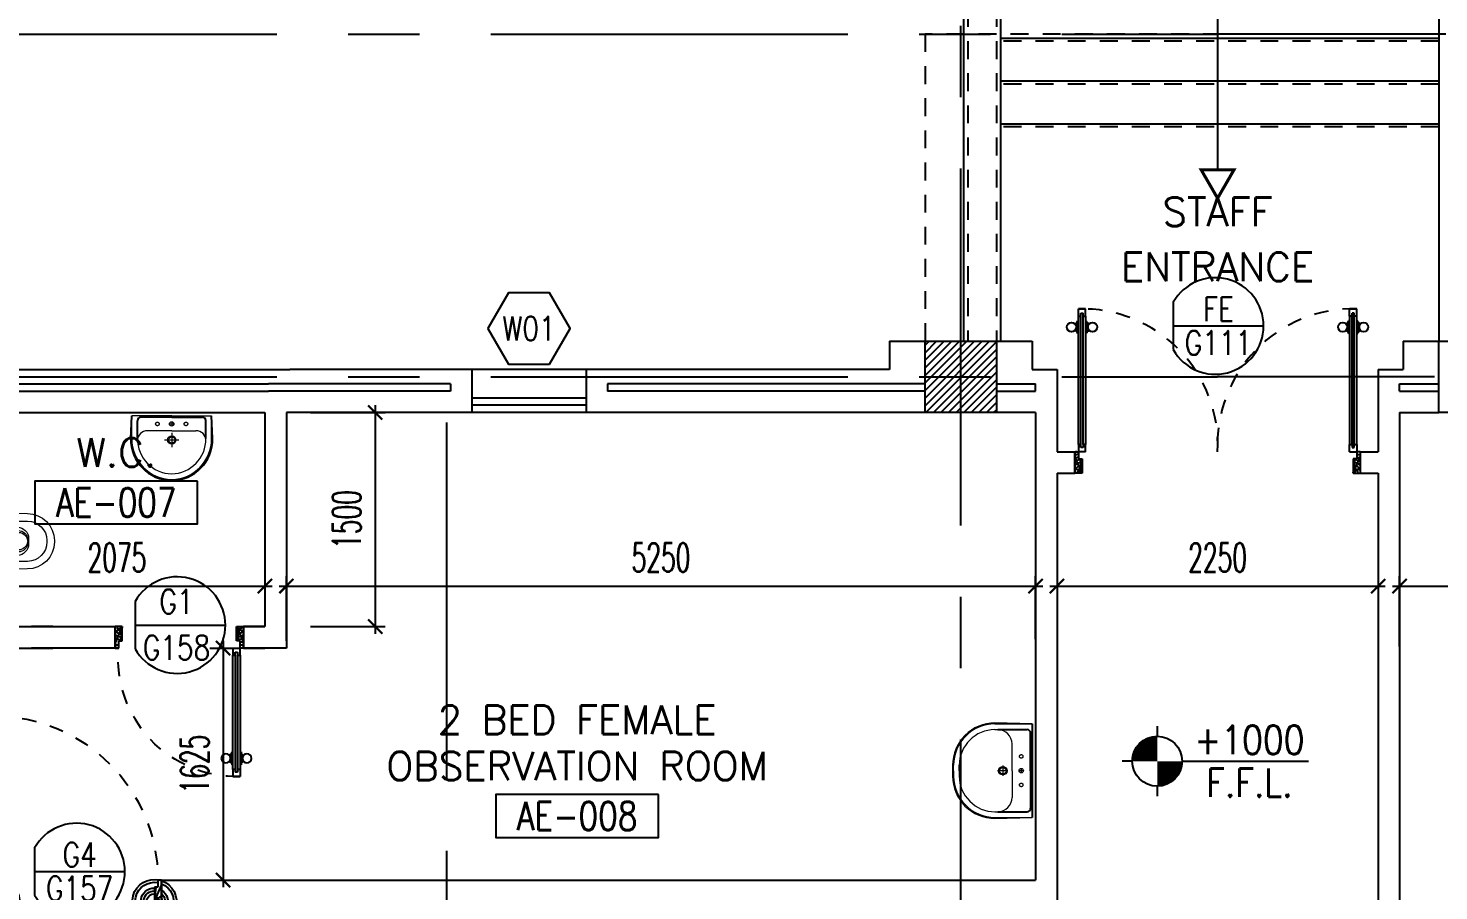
# Model space of a CAD drawing. Extents: x 417819.9 to 417911.9, y 43448 to 43539.2.
# Drawn here: x 417881.36 to 417891.25, y 43522.09 to 43528.14 of the extents above; entities that cross this region are included whole.
import ezdxf
from ezdxf.enums import TextEntityAlignment as Align

# ---------------------------------------------------------------- set-up
doc = ezdxf.new("R2010")
doc.units = 0
doc.header["$MEASUREMENT"] = 0
doc.header["$PDMODE"] = 3
doc.header["$PDSIZE"] = 0.1
for name, pattern in [('CENTERX2', [4, 2.5, -0.5, 0.5, -0.5]), ('DASHED', [0.75, 0.5, -0.25]), ('HIDDEN', [0.375, 0.25, -0.125]), ('HIDDEN2', [0.1875, 0.125, -0.0625])]:
    doc.linetypes.add(name, pattern=pattern)
doc.layers.get('0').update_dxf_attribs({"linetype": 'CONTINUOUS'})
doc.layers.get('DEFPOINTS').update_dxf_attribs({"linetype": 'CONTINUOUS'})
for name, color, linetype in [('AX-DIM', 4, 'CONTINUOUS'), ('AXES', 11, 'CENTERX2'), ('CANOPY-LN', 3, 'CONTINUOUS'), ('COL', 2, 'CONTINUOUS'), ('DIM', 4, 'CONTINUOUS'), ('DOOR', 4, 'CONTINUOUS'), ('DOOR-CR', 2, 'CONTINUOUS'), ('DOOR-DIM', 3, 'CONTINUOUS'), ('DOOR-NO', 3, 'CONTINUOUS'), ('FIX', 3, 'CONTINUOUS'), ('HAT', 8, 'CONTINUOUS'), ('INSUL', 7, 'CONTINUOUS'), ('LEV-PL', 4, 'CONTINUOUS'), ('PART', 9, 'CONTINUOUS'), ('RM-BOX', 2, 'CONTINUOUS'), ('RM-NAME', 2, 'CONTINUOUS'), ('RM-NO', 2, 'CONTINUOUS'), ('STR', 5, 'CONTINUOUS'), ('WALL', 2, 'CONTINUOUS'), ('WIN', 5, 'CONTINUOUS'), ('WIN-BOX', 3, 'CONTINUOUS'), ('WIN-NO', 5, 'CONTINUOUS')]:
    doc.layers.add(name, color=color, linetype=linetype)
doc.styles.add('ROMANS', font='ROMANS.shx', dxfattribs={"width": 0.6})
doc.styles.add('S', font='ROMANS.SHX')
doc.dimstyles.new('STANDARD in', dxfattribs={"dimtxt": 0.2, "dimasz": 0.1, "dimexe": 0.07, "dimexo": 0.05, "dimgap": 0.1, "dimtad": 1, "dimdec": 0, "dimlfac": 1000, "dimzin": 0, "dimdsep": 46, "dimtxsty": 'ROMANS', "dimblk": 'ARCHTICK', "dimcen": 0.05, "dimdle": 0.05, "dimclrd": 4, "dimclre": 4, "dimclrt": 2, "dimadec": 0, "dimazin": 0, "dimtfac": 1, "dimtdec": 0, "dimtmove": 2, "dimatfit": 3, "dimfxl": 0, "dimtolj": 1, "dimtzin": 0, "dimarcsym": 0})

# ---------------------------------------------------------------- blocks, each defined once
blk = doc.blocks.new('A$C010A25D0')
at = {"layer": 'DOOR', "color": 0, "linetype": 'ByBlock'}
for p, q in [((0.3, 2030.9), (0.3, 1980.9)), ((0.3, 1980.9), (0.3, 2030.9)), ((50.3, 2030.9), (0.3, 2030.9)), ((50.3, 1980.9), (0.3, 1980.9)), ((30.3, 2013.9), (30.3, 1997.9)), ((50.3, 2013.9), (30.3, 2013.9)), ((50.3, 1997.9), (30.3, 1997.9)), ((50.3, 2030.9), (50.3, 2013.9)), ((50.3, 1997.9), (50.3, 1980.9)), ((82.7, 2030.9), (82.7, 2038.1)), ((172.7, 2038.1), (82.7, 2038.1)), ((82.7, 1980.9), (82.7, 1973.7)), ((95.3, 2038.1), (95.3, 2047.1)), ((95.3, 2047.1), (160.1, 2047.1)), ((95.3, 2038.1), (160.1, 2038.1)), ((160.1, 2038.1), (160.1, 2047.1)), ((172.7, 2030.9), (172.7, 2038.1)), ((172.7, 1980.9), (172.7, 1973.7)), ((950.3, 2013.9), (950.3, 2030.9)), ((950.3, 2030.9), (1000.3, 2030.9)), ((970.3, 2013.9), (950.3, 2013.9)), ((950.3, 1980.9), (950.3, 1997.9)), ((950.3, 1997.9), (970.3, 1997.9)), ((1000.3, 1980.9), (950.3, 1980.9)), ((970.3, 1997.9), (970.3, 2013.9)), ((1000.3, 2055.9), (1000.3, 2030.9)), ((1000.3, 2055.9), (1150.3, 2055.9)), ((1000.3, 1980.9), (1000.3, 2030.9)), ((1000.3, 2030.9), (1050.3, 2030.9)), ((1050.3, 2030.9), (1050.3, 2005.9)), ((1050.3, 2005.9), (1150.3, 2005.9)), ((1150.3, 2005.9), (1150.3, 2055.9)), ((172.7, 1973.7), (82.7, 1973.7)), ((95.3, 1973.7), (95.3, 1964.7)), ((95.3, 1973.7), (160.1, 1973.7)), ((95.3, 1964.7), (160.1, 1964.7)), ((160.1, 1973.7), (160.1, 1964.7)), ((50.3, 130.9), (0.3, 130.9)), ((0.3, 130.9), (0.3, 80.9)), ((0.3, 80.9), (0.3, 130.9)), ((50.3, 113.9), (30.3, 113.9)), ((30.3, 97.9), (30.3, 113.9)), ((50.3, 113.9), (50.3, 130.9)), ((172.7, 138.1), (82.7, 138.1)), ((82.7, 130.9), (82.7, 138.1)), ((95.3, 147.1), (160.1, 147.1)), ((95.3, 138.1), (95.3, 147.1)), ((95.3, 138.1), (160.1, 138.1)), ((160.1, 138.1), (160.1, 147.1)), ((172.7, 130.9), (172.7, 138.1)), ((1000.3, 130.9), (950.3, 130.9)), ((950.3, 130.9), (950.3, 113.9)), ((950.3, 113.9), (970.3, 113.9)), ((970.3, 113.9), (970.3, 97.9)), ((1000.3, 130.9), (1000.3, 80.9)), ((1050.3, 80.9), (1050.3, 105.9)), ((1050.3, 105.9), (1150.3, 105.9)), ((1150.3, 105.9), (1150.3, 55.9)), ((50.3, 80.9), (0.3, 80.9)), ((50.3, 97.9), (30.3, 97.9)), ((50.3, 80.9), (50.3, 97.9)), ((82.7, 80.9), (82.7, 73.7)), ((172.7, 73.7), (82.7, 73.7)), ((95.3, 73.7), (160.1, 73.7)), ((95.3, 73.7), (95.3, 64.7)), ((95.3, 64.7), (160.1, 64.7)), ((160.1, 73.7), (160.1, 64.7)), ((172.7, 80.9), (172.7, 73.7)), ((970.3, 97.9), (950.3, 97.9)), ((950.3, 97.9), (950.3, 80.9)), ((950.3, 80.9), (1000.3, 80.9)), ((1000.3, 55.9), (1000.3, 80.9)), ((1000.3, 80.9), (1050.3, 80.9)), ((1000.3, 55.9), (1150.3, 55.9))]:
    blk.add_line(p, q, dxfattribs=at)
at = {"layer": 'DOOR', "linetype": 'ByBlock'}
for p, q in [((950.3, 2030.9), (50.3, 2030.9)), ((950.3, 2013.9), (50.3, 2013.9)), ((950.3, 1997.9), (50.3, 1997.9)), ((50.3, 1980.9), (950.3, 1980.9)), ((50.3, 130.9), (950.3, 130.9)), ((950.3, 113.9), (50.3, 113.9)), ((950.3, 97.9), (50.3, 97.9)), ((950.3, 80.9), (50.3, 80.9)), ((1150.3, 55.9), (1000.3, 55.9))]:
    blk.add_line(p, q, dxfattribs=at)
at = {"layer": 'DOOR', "color": 9, "linetype": 'ByBlock'}
for p, q in [((1150.3, 2005.9), (1036.6, 2055.9)), ((1150.3, 2005.9), (1050.3, 2019.3)), ((1150.3, 2005.9), (1110.2, 2055.9)), ((1150.3, 105.9), (1036.6, 55.9)), ((1150.3, 105.9), (1050.3, 92.6)), ((1150.3, 105.9), (1110.2, 55.9))]:
    blk.add_line(p, q, dxfattribs=at)
at = {"layer": 'DOOR', "color": 0, "linetype": 'ByBlock'}
for centre in [(127.7, 2079.5), (127.7, 1932.4), (127.7, 179.5), (127.7, 32.4)]:
    blk.add_circle(centre, 32.4, dxfattribs=at)
at = {"layer": 'DOOR', "linetype": 'HIDDEN', "ltscale": 0.5}
for centre, start, end in [((951.3, 2005.9), 178.49405, 272.95682), ((951.3, 105.9), 87.04318, 181.50595)]:
    blk.add_arc(centre, 951.3, start, end, dxfattribs=at)
at = {"layer": 'DOOR', "color": 9, "linetype": 'ByBlock'}
for centre, radius, start, end in [((1150.3, 2005.9), 154.4, 161.10529, 166.28577), ((1150.3, 2005.9), 134.4, 158.15985, 169.28002), ((1150.3, 2005.9), 114.4, 154.08384, 167.37743), ((1150.3, 2005.9), 94.4, 148.01819, 180), ((1150.3, 2005.9), 74.4, 137.77643, 180), ((1150.3, 2005.9), 54.4, 113.20738, 180), ((1150.3, 2005.9), 34.4, 90, 180), ((1150.3, 2005.9), 14.4, 90, 180), ((1150.3, 105.9), 94.4, 180, 211.98181), ((1150.3, 105.9), 74.4, 180, 222.22357), ((1150.3, 105.9), 54.4, 180, 246.79262), ((1150.3, 105.9), 34.4, 180, 270), ((1150.3, 105.9), 14.4, 180, 270), ((1150.3, 105.9), 154.4, 193.71423, 198.89471), ((1150.3, 105.9), 134.4, 190.71998, 201.84015), ((1150.3, 105.9), 114.4, 192.62257, 205.91616)]:
    blk.add_arc(centre, radius, start, end, dxfattribs=at)
at = {"layer": 'WALL'}
blk.add_line((1000.3, 55.9), (1150.3, 55.9), dxfattribs=at)
blk = doc.blocks.new('*X48')
at = {"color": 0}
for p, q in [((80579.2, 69548.4), (81031.9, 70001)), ((80579.2, 69601.4), (80978.8, 70001)), ((80579.2, 69654.4), (80925.8, 70001)), ((80579.2, 69707.5), (80872.8, 70001)), ((80579.2, 69760.5), (80819.7, 70001)), ((80579.2, 69813.5), (80766.7, 70001)), ((80579.2, 69866.6), (80713.7, 70001)), ((80579.2, 69919.6), (80660.6, 70001)), ((80579.2, 69972.6), (80607.6, 70001)), ((80584.9, 69501), (81079.2, 69995.3)), ((80637.9, 69501), (81079.2, 69942.3)), ((80691, 69501), (81079.2, 69889.3)), ((80744, 69501), (81079.2, 69836.2)), ((80797, 69501), (81079.2, 69783.2)), ((80850.1, 69501), (81079.2, 69730.2)), ((80903.1, 69501), (81079.2, 69677.1)), ((80956.1, 69501), (81079.2, 69624.1)), ((81009.2, 69501), (81079.2, 69571.1)), ((81062.2, 69501), (81079.2, 69518))]:
    blk.add_line(p, q, dxfattribs=at)
blk = doc.blocks.new('_ARCHTICK')
at = {"color": 0, "linetype": 'ByBlock', "const_width": 0.15}
blk.add_lwpolyline([(-0.5, -0.5), (0.5, 0.5)], dxfattribs=at)
blk = doc.blocks.new('*D464')
at = {"layer": 'AX-DIM', "color": 4, "lineweight": -2}
for p, q in [((417831.2066, 43525.8089), (417831.2066, 43538.0073)), ((417906.5226, 43536.5673), (417906.5226, 43538.0073)), ((417831.1566, 43537.9373), (417906.5726, 43537.9373))]:
    blk.add_line(p, q, dxfattribs=at)
at = {"layer": 'DEFPOINTS', "color": 0}
for p in [(417906.5226, 43537.9373), (417906.5226, 43536.5173), (417831.2066, 43525.7589)]:
    blk.add_point(p, dxfattribs=at)
at = {"layer": 'AX-DIM', "color": 4, "lineweight": -2, "xscale": 0.1, "yscale": 0.1, "zscale": 0.1, "rotation": 180}
blk.add_blockref('_ARCHTICK', (417831.2066, 43537.9373), dxfattribs=at)
at = {"layer": 'AX-DIM', "color": 4, "lineweight": -2, "xscale": 0.1, "yscale": 0.1, "zscale": 0.1}
blk.add_blockref('_ARCHTICK', (417906.5226, 43537.9373), dxfattribs=at)
at = {"layer": 'AX-DIM', "color": 2, "insert": (417869.829, 43538.1603), "char_height": 0.2, "attachment_point": 5, "style": 'ROMANS'}
blk.add_mtext('\\A1;75316', dxfattribs=at)
blk = doc.blocks.new('DD1')
at = {"layer": 'DOOR-CR'}
blk.add_line((-316.5, 0), (316.5, 0), dxfattribs=at)
blk.add_lwpolyline([(-316.5, -165.7, 3.820224), (-316.5, 165.7)], format="xyb", close=True, dxfattribs=at)
at = {"layer": 'DOOR-NO', "color": 255, "style": 'ROMANS'}
for tag, width, p in [('G', 0.8, (-21.7, 155.8)), ('0000', 0.7, (-21.7, -135.5))]:
    blk.add_attdef(tag, text='', height=195.5, dxfattribs=dict(at, width=width)).set_placement(p, align=Align.MIDDLE)
blk = doc.blocks.new('RM1')
at = {"layer": 'RM-BOX'}
blk.add_lwpolyline([(569.9, -200), (-569.9, -200), (-569.9, -500), (569.9, -500)], close=True, dxfattribs=at)
at = {"layer": 'RM-NAME', "style": 'ROMANS'}
for tag, p in [('ROOMNAME1', (0, 323.8)), ('ROOMNAME2', (0, 0))]:
    blk.add_attdef(tag, text='', height=200, dxfattribs=at).set_placement(p, align=Align.MIDDLE)
at = {"layer": 'RM-NO', "style": 'ROMANS', "width": 0.8}
blk.add_attdef('ROOMNO', text='', height=200, dxfattribs=at).set_placement((0, -350), align=Align.MIDDLE)
blk = doc.blocks.new('WC1')
at = {"layer": 'FIX', "lineweight": 20}
for p, q in [((35, 203.8), (-293, 193.8)), ((-230, 140.8), (-293, 140.8)), ((108, 0), (108, 130.8)), ((-482, 4.8), (-482, -4.8)), ((-429, 4.8), (-429, -4.8)), ((-288.7, 24.2), (-294.5, 0)), ((-294.5, 0), (-288.7, -24.2)), ((-149.8, 75.7), (-245.4, 60.1)), ((-94, 4.8), (-94, -4.8)), ((108, -130.8), (108, 0)), ((-245.4, -60.1), (-149.8, -75.7)), ((-293, -140.8), (-230, -140.8)), ((-293, -193.8), (35, -203.8)), ((31.8, -203.8), (35, -203.8))]:
    blk.add_line(p, q, dxfattribs=at)
at = {"layer": 'FIX', "linetype": 'Continuous', "lineweight": 20}
blk.add_line((-175.1, -47.3), (-175.4, 44.6), dxfattribs=at)
at = {"layer": 'FIX', "linetype": 'HIDDEN2', "lineweight": 20, "ltscale": 0.3}
blk.add_circle((0, 0), 49.8, dxfattribs=at)
at = {"layer": 'FIX', "linetype": 'HIDDEN', "lineweight": 20, "ltscale": 0.05}
for centre in [(31.8, 77.5), (31.8, -77.5)]:
    blk.add_circle(centre, 11.6, dxfattribs=at)
at = {"layer": 'FIX', "lineweight": 20}
for centre, radius, start, end in [((35, 130.8), 73, 360, 90), ((-293, 4.8), 189, 90, 180), ((-293, 4.8), 136, 90, 180), ((-230, 4.8), 136, 360, 90), ((-228, -6.9), 68.2, 128.92417, 152.84682), ((-219.4, -17.6), 82, 108.49595, 128.92417), ((-293, -4.8), 189, 180, 270), ((-293, -4.8), 136, 180, 270), ((-228, 6.9), 68.2, 207.15318, 231.07583), ((-219.4, 17.6), 82, 231.07583, 251.50405), ((-230, -4.8), 136, 270, 0), ((35, -130.8), 73, 270, 0)]:
    blk.add_arc(centre, radius, start, end, dxfattribs=at)
at = {"layer": 'FIX', "linetype": 'Continuous', "lineweight": 20}
for centre, start, end in [((-197.7, 45.5), 357.66621, 91.61215), ((-197.4, -45.6), 268.38785, 2.33379)]:
    blk.add_arc(centre, 22.3, start, end, dxfattribs=at)
blk = doc.blocks.new('LEV1')
at = {"layer": 'LEV-PL'}
for p, q in [((0, 245), (0, 175)), ((-175, 0), (-245, 0)), ((175, 0), (1061.3, 0)), ((0, -175), (0, -245))]:
    blk.add_line(p, q, dxfattribs=at)
at = {"layer": 'LEV-PL', "const_width": 175}
for points in [[(-87.5, 0, -0.414214), (0, 87.5, -1)], [(87.5, 0, -0.414214), (0, -87.5, -1)]]:
    blk.add_lwpolyline(points, format="xyb", dxfattribs=at)
at = {"layer": 'LEV-PL'}
blk.add_circle((0, 0), 175, dxfattribs=at)
at = {"layer": 'LEV-PL', "color": 4, "style": 'S', "width": 0.85}
for tag, p in [('+0000', (646.1, 50)), ('F.F.L.', (646.1, -250))]:
    blk.add_attdef(tag, text='', height=200, dxfattribs=at).set_placement(p, align=Align.CENTER)
blk = doc.blocks.new('LAV-003')
at = {"layer": 'FIX', "linetype": 'ByBlock'}
blk.add_line((-327.5, -25), (327.5, -25), dxfattribs=at)
at = {"layer": 'FIX', "linetype": 'Continuous', "lineweight": 20}
for p, q in [((-327.5, -285), (-327.5, -25)), ((327.5, -285), (327.5, -25)), ((0, -165), (-187.5, -165)), ((0, -165), (187.5, -165)), ((-287.5, -285), (-287.5, -265)), ((287.5, -285), (287.5, -265)), ((0, -535), (-37.5, -535)), ((0, -575), (-37.5, -575)), ((0, -535), (37.5, -535)), ((0, -575), (37.5, -575))]:
    blk.add_line(p, q, dxfattribs=at)
at = {"layer": 'FIX', "linetype": 'ByBlock', "ltscale": 0.3}
for p, q in [((-287.5, -265), (-287.5, -60)), ((0, -35), (-262.5, -35)), ((0, -35), (262.5, -35)), ((287.5, -265), (287.5, -60))]:
    blk.add_line(p, q, dxfattribs=at)
at = {"layer": 'FIX', "lineweight": 20}
for p, q in [((0, -85.4), (0, -116.5)), ((-15.6, -100.9), (15.5, -100.9))]:
    blk.add_line(p, q, dxfattribs=at)
at = {"layer": 'FIX', "linetype": 'DASHED', "lineweight": 20, "ltscale": 0.04}
for p, q in [((0, -193.9), (0, -266.1)), ((-35.7, -230.5), (36.6, -230.5))]:
    blk.add_line(p, q, dxfattribs=at)
at = {"layer": 'FIX', "linetype": 'Continuous', "lineweight": 20}
blk.add_lwpolyline([(294.8, -25), (0, -25), (-327.5, -25), (-334.5, -285, 0.414214), (-37.5, -582), (0, -582), (37.5, -582, 0.414214), (334.5, -285), (327.5, -25), (0, -25)], format="xyb", dxfattribs=at)
at = {"layer": 'FIX', "linetype": 'HIDDEN', "lineweight": 20, "ltscale": 0.05}
for centre in [(-100, -100.9), (100, -100.9)]:
    blk.add_circle(centre, 12.4, dxfattribs=at)
at = {"layer": 'FIX', "lineweight": 20}
for centre, radius in [((0, -100.9), 15.5), ((0.5, -230), 29.5), ((0.5, -230), 22.5)]:
    blk.add_circle(centre, radius, dxfattribs=at)
at = {"layer": 'FIX', "linetype": 'ByBlock', "ltscale": 0.3}
for centre, start, end in [((-262.5, -60), 90, 180), ((262.5, -60), 0, 90)]:
    blk.add_arc(centre, 25, start, end, dxfattribs=at)
at = {"layer": 'FIX', "linetype": 'Continuous', "lineweight": 20}
for centre, radius, start, end in [((-187.5, -265), 100, 90, 180), ((187.5, -265), 100, 0, 90), ((-37.5, -285), 290, 180, 270), ((-37.5, -285), 250, 180, 270), ((37.5, -285), 290, 270, 0), ((37.5, -285), 250, 270, 0)]:
    blk.add_arc(centre, radius, start, end, dxfattribs=at)
blk = doc.blocks.new('WW1')
at = {"layer": 'WIN-BOX'}
blk.add_lwpolyline([(144.3, -250), (288.7, 0), (144.3, 250), (-144.3, 250), (-288.7, 0), (-144.3, -250)], close=True, dxfattribs=at)
at = {"layer": 'WIN-NO', "style": 'ROMANS', "width": 0.8}
blk.add_attdef('W00', text='', height=170, dxfattribs=at).set_placement((0, 0), align=Align.MIDDLE)
blk = doc.blocks.new('DOOR100')
at = {"layer": 'DOOR', "color": 7, "linetype": 'ByBlock'}
for p, q in [((-75, 1250), (-75, 1300)), ((-75, 1300), (-25, 1300)), ((-25, 1300), (-75, 1300)), ((-25, 1250), (-25, 1300)), ((-91.2, 1205), (-91.2, 1140.2)), ((-82.2, 1205), (-91.2, 1205)), ((-82.2, 1127.6), (-82.2, 1217.6)), ((-75, 1217.6), (-82.2, 1217.6)), ((-82.2, 1205), (-82.2, 1140.2)), ((-58, 1250), (-75, 1250)), ((-58, 1250), (-58, 1270)), ((-42, 1270), (-58, 1270)), ((-42, 1250), (-42, 1270)), ((-25, 1250), (-42, 1250)), ((-25, 1217.6), (-17.8, 1217.6)), ((-17.8, 1127.6), (-17.8, 1217.6)), ((-17.8, 1205), (-17.8, 1140.2)), ((-17.8, 1205), (-8.8, 1205)), ((-8.8, 1205), (-8.8, 1140.2)), ((-82.2, 1140.2), (-91.2, 1140.2)), ((-75, 1127.6), (-82.2, 1127.6)), ((-25, 1127.6), (-17.8, 1127.6)), ((-17.8, 1140.2), (-8.8, 1140.2)), ((-75, 200), (-58, 200)), ((-75, 150), (-75, 200)), ((-58, 200), (-58, 180)), ((-42, 200), (-25, 200)), ((-42, 180), (-42, 200)), ((-25, 200), (-25, 150)), ((-1200, 0), (-1200, 150)), ((-1200, 150), (-1175, 150)), ((-1200, 150), (-1200, 0)), ((-1150, 0), (-1200, 113.7)), ((-1175, 150), (-1175, 100)), ((-1175, 100), (-1150, 100)), ((-1150, 0), (-1163.4, 100)), ((-1150, 100), (-1150, 0)), ((-75, 150), (-25, 150)), ((-58, 180), (-42, 180)), ((-50, 0), (0, 113.7)), ((-50, 100), (-50, 0)), ((-50, 0), (-36.6, 100)), ((-25, 100), (-50, 100)), ((0, 150), (-25, 150)), ((-25, 150), (-25, 100)), ((0, 0), (0, 150)), ((0, 150), (0, 0)), ((-1150, 0), (-1200, 40.1)), ((-1150, 0), (-1200, 0)), ((-50, 0), (0, 40.1)), ((-50, 0), (0, 0))]:
    blk.add_line(p, q, dxfattribs=at)
at = {"layer": 'DOOR', "linetype": 'ByBlock'}
for p, q in [((-75, 1250), (-75, 200)), ((-58, 200), (-58, 1250)), ((-42, 200), (-42, 1250)), ((-25, 200), (-25, 1250))]:
    blk.add_line(p, q, dxfattribs=at)
at = {"layer": 'DOOR', "color": 7, "linetype": 'ByBlock'}
for centre in [(-123.5, 1172.6), (23.5, 1172.6)]:
    blk.add_circle(centre, 32.4, dxfattribs=at)
at = {"layer": 'DOOR', "linetype": 'HIDDEN', "ltscale": 0.5}
blk.add_arc((-25, 150), 1150, 90, 180, dxfattribs=at)
at = {"layer": 'DOOR', "color": 7, "linetype": 'ByBlock'}
for centre, radius, start, end in [((-1150, 0), 154.4, 103.71423, 108.89471), ((-1150, 0), 134.4, 100.71998, 111.84015), ((-50, 0), 134.4, 68.15985, 79.28002), ((-50, 0), 114.4, 64.08384, 77.37743), ((-50, 0), 154.4, 71.10529, 76.28577), ((-1150, 0), 94.4, 90, 121.98181), ((-1150, 0), 74.4, 90, 132.22357), ((-1150, 0), 54.4, 90, 156.79262), ((-1150, 0), 34.4, 90, 180), ((-1150, 0), 14.4, 90, 180), ((-50, 0), 94.4, 58.01819, 90), ((-50, 0), 74.4, 47.77643, 90), ((-50, 0), 54.4, 23.20738, 90), ((-50, 0), 34.4, 0, 90), ((-50, 0), 14.4, 0, 90)]:
    blk.add_arc(centre, radius, start, end, dxfattribs=at)
blk = doc.blocks.new('DOOR90')
at = {"layer": 'DOOR', "color": 7, "linetype": 'ByBlock'}
for p, q in [((-150, 0), (0, 0)), ((-150, 0), (-150, -25)), ((0, -50), (-113.7, 0)), ((0, -50), (-40.1, 0)), ((0, -50), (0, 0)), ((-1000, -25), (-1050, -25)), ((-1050, -75), (-1050, -25)), ((-1050, -25), (-1050, -75)), ((-1000, -75), (-1050, -75)), ((-1000, -42), (-1020, -42)), ((-1020, -42), (-1020, -58)), ((-1000, -58), (-1020, -58)), ((-1000, -25), (-1000, -42)), ((-1000, -58), (-1000, -75)), ((-877.6, -17.8), (-967.6, -17.8)), ((-967.6, -25), (-967.6, -17.8)), ((-967.6, -75), (-967.6, -82.2)), ((-877.6, -82.2), (-967.6, -82.2)), ((-955, -8.8), (-890.2, -8.8)), ((-955, -17.8), (-955, -8.8)), ((-955, -17.8), (-890.2, -17.8)), ((-955, -82.2), (-890.2, -82.2)), ((-955, -82.2), (-955, -91.2)), ((-955, -91.2), (-890.2, -91.2)), ((-890.2, -17.8), (-890.2, -8.8)), ((-890.2, -82.2), (-890.2, -91.2)), ((-877.6, -25), (-877.6, -17.8)), ((-877.6, -75), (-877.6, -82.2)), ((-200, -25), (-150, -25)), ((-200, -42), (-200, -25)), ((-180, -42), (-200, -42)), ((-200, -58), (-180, -58)), ((-200, -75), (-200, -58)), ((-150, -75), (-200, -75)), ((-180, -58), (-180, -42)), ((-150, -25), (-100, -25)), ((-150, -75), (-150, -25)), ((-100, -25), (-100, -50)), ((0, -50), (-100, -36.6)), ((-100, -50), (0, -50)), ((-150, -875), (-100, -875)), ((-150, -900), (-150, -875)), ((0, -850), (-113.7, -900)), ((-100, -875), (-100, -850)), ((0, -850), (-100, -863.4)), ((-100, -850), (0, -850)), ((0, -850), (-40.1, -900)), ((0, -850), (0, -900)), ((-150, -900), (0, -900)), ((0, -900), (-150, -900))]:
    blk.add_line(p, q, dxfattribs=at)
at = {"layer": 'DOOR', "linetype": 'ByBlock'}
for p, q in [((-200, -25), (-1000, -25)), ((-200, -42), (-1000, -42)), ((-200, -58), (-1000, -58)), ((-1000, -75), (-200, -75))]:
    blk.add_line(p, q, dxfattribs=at)
at = {"layer": 'DOOR', "color": 7, "linetype": 'ByBlock'}
for centre in [(-922.6, 23.5), (-922.6, -123.5)]:
    blk.add_circle(centre, 32.4, dxfattribs=at)
for centre, radius, start, end in [((0, -50), 154.4, 161.10529, 166.28577), ((0, -50), 94.4, 148.01819, 180), ((0, -50), 134.4, 158.15985, 169.28002), ((0, -50), 114.4, 154.08384, 167.37743), ((0, -50), 74.4, 137.77643, 180), ((0, -50), 54.4, 113.20738, 180), ((0, -50), 34.4, 90, 180), ((0, -50), 14.4, 90, 180), ((0, -850), 154.4, 193.71423, 198.89471), ((0, -850), 134.4, 190.71998, 201.84015), ((0, -850), 94.4, 180, 211.98181), ((0, -850), 74.4, 180, 222.22357), ((0, -850), 54.4, 180, 246.79262), ((0, -850), 34.4, 180, 270), ((0, -850), 14.4, 180, 270)]:
    blk.add_arc(centre, radius, start, end, dxfattribs=at)
at = {"layer": 'DOOR', "linetype": 'HIDDEN', "ltscale": 0.5}
blk.add_arc((-222.2, -50), 828.2, 178.27012, 275.00304, dxfattribs=at)
blk = doc.blocks.new('*D226')
at = {"layer": 'DEFPOINTS', "color": 0}
for p in [(417880.9466, 43524.3331), (417883.0216, 43524.3331), (417883.0216, 43524.2281)]:
    blk.add_point(p, dxfattribs=at)
at = {"layer": 'DIM', "color": 4, "lineweight": -2}
for p, q in [((417880.8966, 43524.2281), (417883.0716, 43524.2281)), ((417880.9466, 43524.2831), (417880.9466, 43524.1581)), ((417883.0216, 43524.2831), (417883.0216, 43524.1581))]:
    blk.add_line(p, q, dxfattribs=at)
at = {"layer": 'DIM', "color": 4, "lineweight": -2, "xscale": 0.1, "yscale": 0.1, "zscale": 0.1, "rotation": 180}
blk.add_blockref('_ARCHTICK', (417880.9466, 43524.2281), dxfattribs=at)
at = {"layer": 'DIM', "color": 4, "lineweight": -2, "xscale": 0.1, "yscale": 0.1, "zscale": 0.1}
blk.add_blockref('_ARCHTICK', (417883.0216, 43524.2281), dxfattribs=at)
at = {"layer": 'DIM', "color": 2, "insert": (417881.9841, 43524.4281), "char_height": 0.2, "attachment_point": 5, "style": 'ROMANS'}
blk.add_mtext('\\A1;2075', dxfattribs=at)
blk = doc.blocks.new('*D670')
at = {"layer": 'DEFPOINTS', "color": 0}
for p in [(417883.2898, 43525.4443), (417883.2898, 43523.9443), (417883.7943, 43523.9443)]:
    blk.add_point(p, dxfattribs=at)
at = {"layer": 'DIM', "color": 4, "lineweight": -2}
for p, q in [((417883.7943, 43525.4943), (417883.7943, 43523.8943)), ((417883.3398, 43525.4443), (417883.8643, 43525.4443)), ((417883.3398, 43523.9443), (417883.8643, 43523.9443))]:
    blk.add_line(p, q, dxfattribs=at)
at = {"layer": 'DIM', "color": 4, "lineweight": -2, "xscale": 0.1, "yscale": 0.1, "zscale": 0.1}
for p, rotation in [((417883.7943, 43525.4443), 90), ((417883.7943, 43523.9443), 270)]:
    blk.add_blockref('_ARCHTICK', p, dxfattribs=dict(at, rotation=rotation))
at = {"layer": 'DIM', "color": 2, "insert": (417883.5943, 43524.6943), "char_height": 0.2, "attachment_point": 5, "rotation": 90, "style": 'ROMANS'}
blk.add_mtext('\\A1;1500', dxfattribs=at)
blk = doc.blocks.new('*D227')
at = {"layer": 'DEFPOINTS', "color": 0}
for p in [(417882.5841, 43523.7943), (417882.5841, 43522.1693), (417882.7286, 43522.1693)]:
    blk.add_point(p, dxfattribs=at)
at = {"layer": 'DIM', "color": 4, "lineweight": -2}
for p, q in [((417882.7286, 43523.8443), (417882.7286, 43522.1193)), ((417882.6341, 43523.7943), (417882.7986, 43523.7943)), ((417882.6341, 43522.1693), (417882.7986, 43522.1693))]:
    blk.add_line(p, q, dxfattribs=at)
at = {"layer": 'DIM', "color": 4, "lineweight": -2, "xscale": 0.1, "yscale": 0.1, "zscale": 0.1}
for p, rotation in [((417882.7286, 43523.7943), 90), ((417882.7286, 43522.1693), 270)]:
    blk.add_blockref('_ARCHTICK', p, dxfattribs=dict(at, rotation=rotation))
at = {"layer": 'DIM', "color": 2, "insert": (417882.5286, 43522.9818), "char_height": 0.2, "attachment_point": 5, "rotation": 90, "style": 'ROMANS'}
blk.add_mtext('\\A1;1625', dxfattribs=at)
blk = doc.blocks.new('*D228')
at = {"layer": 'DEFPOINTS', "color": 0}
for p in [(417888.4216, 43524.2281), (417883.1716, 43523.7943), (417888.4216, 43523.8068)]:
    blk.add_point(p, dxfattribs=at)
at = {"layer": 'DIM', "color": 4, "lineweight": -2}
for p, q in [((417883.1216, 43524.2281), (417888.4716, 43524.2281)), ((417883.1716, 43523.8443), (417883.1716, 43524.2981)), ((417888.4216, 43523.8568), (417888.4216, 43524.2981))]:
    blk.add_line(p, q, dxfattribs=at)
at = {"layer": 'DIM', "color": 4, "lineweight": -2, "xscale": 0.1, "yscale": 0.1, "zscale": 0.1, "rotation": 180}
blk.add_blockref('_ARCHTICK', (417883.1716, 43524.2281), dxfattribs=at)
at = {"layer": 'DIM', "color": 4, "lineweight": -2, "xscale": 0.1, "yscale": 0.1, "zscale": 0.1}
blk.add_blockref('_ARCHTICK', (417888.4216, 43524.2281), dxfattribs=at)
at = {"layer": 'DIM', "color": 2, "insert": (417885.7966, 43524.4281), "char_height": 0.2, "attachment_point": 5, "style": 'ROMANS'}
blk.add_mtext('\\A1;5250', dxfattribs=at)
blk = doc.blocks.new('*D241')
at = {"layer": 'DEFPOINTS', "color": 0}
for p in [(417888.5716, 43524.6634), (417890.8216, 43524.6634), (417890.8216, 43524.2281)]:
    blk.add_point(p, dxfattribs=at)
at = {"layer": 'DIM', "color": 4, "lineweight": -2}
for p, q in [((417888.5716, 43524.6134), (417888.5716, 43524.1581)), ((417890.8216, 43524.6134), (417890.8216, 43524.1581)), ((417888.5216, 43524.2281), (417890.8716, 43524.2281))]:
    blk.add_line(p, q, dxfattribs=at)
at = {"layer": 'DIM', "color": 4, "lineweight": -2, "xscale": 0.1, "yscale": 0.1, "zscale": 0.1, "rotation": 180}
blk.add_blockref('_ARCHTICK', (417888.5716, 43524.2281), dxfattribs=at)
at = {"layer": 'DIM', "color": 4, "lineweight": -2, "xscale": 0.1, "yscale": 0.1, "zscale": 0.1}
blk.add_blockref('_ARCHTICK', (417890.8216, 43524.2281), dxfattribs=at)
at = {"layer": 'DIM', "color": 2, "insert": (417889.6966, 43524.4281), "char_height": 0.2, "attachment_point": 5, "style": 'ROMANS'}
blk.add_mtext('\\A1;2250', dxfattribs=at)
blk = doc.blocks.new('*D242')
at = {"layer": 'DEFPOINTS', "color": 0}
for p in [(417900.2966, 43524.2281), (417890.9716, 43523.755), (417900.2966, 43523.755)]:
    blk.add_point(p, dxfattribs=at)
at = {"layer": 'DIM', "color": 4, "lineweight": -2}
for p, q in [((417890.9216, 43524.2281), (417900.3466, 43524.2281)), ((417890.9716, 43523.805), (417890.9716, 43524.2981)), ((417900.2966, 43523.805), (417900.2966, 43524.2981))]:
    blk.add_line(p, q, dxfattribs=at)
at = {"layer": 'DIM', "color": 4, "lineweight": -2, "xscale": 0.1, "yscale": 0.1, "zscale": 0.1, "rotation": 180}
blk.add_blockref('_ARCHTICK', (417890.9716, 43524.2281), dxfattribs=at)
at = {"layer": 'DIM', "color": 4, "lineweight": -2, "xscale": 0.1, "yscale": 0.1, "zscale": 0.1}
blk.add_blockref('_ARCHTICK', (417900.2966, 43524.2281), dxfattribs=at)
at = {"layer": 'DIM', "color": 2, "insert": (417895.6341, 43524.4281), "char_height": 0.2, "attachment_point": 5, "style": 'ROMANS'}
blk.add_mtext('\\A1;9325', dxfattribs=at)

msp = doc.modelspace()

# ---------------------------------------------------------------- linework, layer by layer
at = {"layer": 'AXES'}
for p, q in [((417887.8966, 43448.6529), (417887.8966, 43538.4875)), ((417820.6052, 43528.0943), (417889.6966, 43528.0943)), ((417911.2163, 43528.0943), (417889.6966, 43528.0943)), ((417820.6052, 43525.6943), (417889.6966, 43525.6943)), ((417911.2163, 43525.6943), (417889.6966, 43525.6943)), ((417884.2966, 43466.8743), (417884.2966, 43525.4443))]:
    msp.add_line(p, q, dxfattribs=at)
at = {"layer": 'CANOPY-LN', "linetype": 'HIDDEN2'}
for p, q in [((417887.6466, 43528.0943), (417887.6466, 43525.9443)), ((417891.7466, 43528.0943), (417887.6466, 43528.0943))]:
    msp.add_line(p, q, dxfattribs=at)
at = {"layer": 'COL'}
for points in [[(417887.6466, 43525.4443), (417887.6466, 43525.9443), (417888.1466, 43525.9443), (417888.1466, 43525.4443)], [(417891.2466, 43525.4443), (417891.2466, 43525.9443), (417891.7466, 43525.9443), (417891.7466, 43525.4443)]]:
    msp.add_lwpolyline(points, close=True, dxfattribs=at)
at = {"layer": 'FIX', "color": 32, "linetype": 'ByBlock', "ltscale": 0.3}
for p, q in [((417882.0809, 43525.2613), (417882.0879, 43525.4213)), ((417882.3679, 43525.4113), (417882.1529, 43525.4113)), ((417882.3679, 43525.4113), (417882.5829, 43525.4113)), ((417882.6549, 43525.2613), (417882.6479, 43525.4213)), ((417882.1279, 43525.2613), (417882.1279, 43525.3863)), ((417882.6079, 43525.2613), (417882.6079, 43525.3863))]:
    msp.add_line(p, q, dxfattribs=at)
at = {"layer": 'FIX', "linetype": 'Continuous', "lineweight": 20}
for p, q in [((417882.0879, 43525.2613), (417882.0879, 43525.4213)), ((417882.3679, 43525.4213), (417882.0879, 43525.4213)), ((417882.3679, 43525.4213), (417882.1205, 43525.4213)), ((417882.3679, 43525.4213), (417882.6479, 43525.4213)), ((417882.3679, 43525.4213), (417882.6152, 43525.4213)), ((417882.6479, 43525.2613), (417882.6479, 43525.4213)), ((417882.3679, 43525.3163), (417882.1979, 43525.3163)), ((417882.3679, 43525.3163), (417882.5379, 43525.3163))]:
    msp.add_line(p, q, dxfattribs=at)
at = {"layer": 'FIX', "color": 32, "lineweight": 20}
for p, q in [((417882.3522, 43525.3638), (417882.3833, 43525.3638)), ((417882.3679, 43525.3794), (417882.3679, 43525.3483))]:
    msp.add_line(p, q, dxfattribs=at)
at = {"layer": 'FIX', "color": 32, "linetype": 'DASHED', "lineweight": 20, "ltscale": 0.05}
for p, q in [((417882.3683, 43525.3013), (417882.3683, 43525.2013)), ((417882.3683, 43525.3013), (417882.3683, 43525.2013)), ((417882.3183, 43525.2513), (417882.4183, 43525.2513))]:
    msp.add_line(p, q, dxfattribs=at)
at = {"layer": 'FIX', "color": 32, "linetype": 'HIDDEN', "lineweight": 20, "ltscale": 0.05}
for centre in [(417882.2679, 43525.3638), (417882.4679, 43525.3638)]:
    msp.add_circle(centre, 0.0124, dxfattribs=at)
at = {"layer": 'FIX', "lineweight": 20}
for centre, radius in [((417882.3679, 43525.3638), 0.0155), ((417882.3683, 43525.2513), 0.0295), ((417882.3683, 43525.2513), 0.0225)]:
    msp.add_circle(centre, radius, dxfattribs=at)
at = {"layer": 'FIX', "color": 32, "linetype": 'ByBlock', "ltscale": 0.3}
for centre, radius, start, end in [((417882.1529, 43525.3863), 0.025, 90, 180), ((417882.5829, 43525.3863), 0.025, 0, 90), ((417882.3729, 43525.2593), 0.2921, 179.60965, 269.00362), ((417882.3628, 43525.2593), 0.2921, 270.99638, 0.39035)]:
    msp.add_arc(centre, radius, start, end, dxfattribs=at)
at = {"layer": 'FIX', "linetype": 'Continuous', "lineweight": 20}
for centre, radius, start, end in [((417882.1979, 43525.2463), 0.07, 90, 180), ((417882.5379, 43525.2463), 0.07, 0, 90), ((417882.3729, 43525.2593), 0.2851, 179.60002, 268.97983), ((417882.3729, 43525.2593), 0.2451, 179.53434, 268.81866), ((417882.3628, 43525.2593), 0.2851, 271.02017, 0.39998), ((417882.3628, 43525.2593), 0.2451, 271.18134, 0.46566)]:
    msp.add_arc(centre, radius, start, end, dxfattribs=at)
at = {"layer": 'INSUL'}
for p, q in [((417880.9466, 43525.6443), (417883.0466, 43525.6443)), ((417880.9466, 43525.5943), (417883.0466, 43525.5943)), ((417884.3216, 43525.6443), (417883.0466, 43525.6443)), ((417884.3216, 43525.5943), (417883.0466, 43525.5943)), ((417884.3216, 43525.6443), (417884.3216, 43525.5943)), ((417887.6466, 43525.6443), (417885.4216, 43525.6443)), ((417885.4216, 43525.6443), (417885.4216, 43525.5943)), ((417887.6466, 43525.5943), (417885.4216, 43525.5943)), ((417888.1466, 43525.6443), (417888.4216, 43525.6443)), ((417888.1466, 43525.6443), (417888.4216, 43525.6443)), ((417888.1466, 43525.6443), (417888.4216, 43525.6443)), ((417888.1466, 43525.5943), (417888.4216, 43525.5943)), ((417888.1466, 43525.5943), (417888.4216, 43525.5943)), ((417888.1466, 43525.5943), (417888.4216, 43525.5943)), ((417888.4216, 43525.5943), (417888.4216, 43525.6443)), ((417888.4216, 43525.5943), (417888.4216, 43525.6443)), ((417888.4216, 43525.5943), (417888.4216, 43525.6443)), ((417888.4216, 43525.5943), (417888.4216, 43525.6443)), ((417890.9716, 43525.5943), (417890.9716, 43525.6443)), ((417890.9716, 43525.6443), (417891.2466, 43525.6443)), ((417890.9716, 43525.6443), (417891.2466, 43525.6443)), ((417890.9716, 43525.5943), (417890.9716, 43525.6443)), ((417890.9716, 43525.5943), (417890.9716, 43525.6443)), ((417890.9716, 43525.5943), (417891.2466, 43525.5943)), ((417890.9716, 43525.5943), (417891.2466, 43525.5943))]:
    msp.add_line(p, q, dxfattribs=at)
at = {"layer": 'STR'}
for p, q in [((417887.9166, 43528.9643), (417887.9166, 43525.9443)), ((417888.1766, 43528.9643), (417888.1766, 43525.9443)), ((417889.6966, 43528.9643), (417889.6966, 43527.1443)), ((417891.2466, 43528.9643), (417891.2466, 43525.9443)), ((417891.2466, 43528.0643), (417888.1766, 43528.0643)), ((417891.2466, 43528.0643), (417888.1766, 43528.0643)), ((417891.2466, 43527.7643), (417888.1766, 43527.7643)), ((417891.2466, 43527.7643), (417888.1766, 43527.7643)), ((417891.2466, 43527.4643), (417888.1766, 43527.4643)), ((417891.2466, 43527.4643), (417888.1766, 43527.4643))]:
    msp.add_line(p, q, dxfattribs=at)
at = {"layer": 'STR', "linetype": 'HIDDEN2'}
for p, q in [((417887.9466, 43528.9443), (417887.9466, 43525.9443)), ((417888.1466, 43528.9443), (417888.1466, 43525.9443)), ((417891.2466, 43528.0443), (417888.1466, 43528.0443)), ((417891.2466, 43528.0443), (417888.1466, 43528.0443)), ((417891.2466, 43527.7443), (417888.1466, 43527.7443)), ((417891.2466, 43527.7443), (417888.1466, 43527.7443)), ((417891.2466, 43527.4443), (417888.1466, 43527.4443)), ((417891.2466, 43527.4443), (417888.1466, 43527.4443))]:
    msp.add_line(p, q, dxfattribs=at)
at = {"layer": 'STR', "color": 2, "linetype": 'HIDDEN2'}
msp.add_line((417887.6466, 43528.0943), (417887.6466, 43525.9443), dxfattribs=at)
at = {"layer": 'STR', "const_width": 0.0215}
msp.add_lwpolyline([(417889.8121, 43527.1443), (417889.5811, 43527.1443), (417889.6966, 43526.9443)], close=True, dxfattribs=at)
msp.add_lwpolyline([(417889.8121, 43527.1443), (417889.5811, 43527.1443), (417889.6966, 43526.9443)], close=True, dxfattribs=at)
msp.add_lwpolyline([(417889.8121, 43527.1443), (417889.5811, 43527.1443), (417889.6966, 43526.9443)], close=True, dxfattribs=at)
msp.add_lwpolyline([(417889.8121, 43527.1443), (417889.5811, 43527.1443), (417889.6966, 43526.9443)], close=True, dxfattribs=at)
at = {"layer": 'WALL'}
for p, q in [((417887.3966, 43525.9443), (417887.3966, 43525.7443)), ((417887.3966, 43525.9443), (417888.3966, 43525.9443)), ((417888.3966, 43525.9443), (417888.3966, 43525.7443)), ((417890.9966, 43525.9443), (417890.9966, 43525.7443)), ((417890.9966, 43525.9443), (417891.9966, 43525.9443)), ((417881.1966, 43525.7443), (417883.1966, 43525.7443)), ((417884.4716, 43525.7443), (417883.1966, 43525.7443)), ((417884.4716, 43525.7443), (417884.4716, 43525.4443)), ((417884.4716, 43525.7443), (417884.4716, 43525.4443)), ((417887.3966, 43525.7443), (417885.2716, 43525.7443)), ((417885.2716, 43525.7443), (417885.2716, 43525.4443)), ((417885.2716, 43525.7443), (417885.2716, 43525.4443)), ((417888.3966, 43525.7443), (417888.5716, 43525.7443)), ((417888.5716, 43525.7443), (417888.5716, 43525.1693)), ((417888.5716, 43525.7443), (417888.5716, 43525.1693)), ((417890.8216, 43525.7443), (417890.8216, 43525.1693)), ((417890.8216, 43525.7443), (417890.8216, 43525.1693)), ((417890.8216, 43525.7443), (417890.9966, 43525.7443)), ((417890.8216, 43525.7443), (417890.8216, 43525.1693)), ((417880.9466, 43525.4443), (417883.0216, 43525.4443)), ((417883.0216, 43525.4443), (417883.0216, 43523.9443)), ((417884.4716, 43525.4443), (417883.1716, 43525.4443)), ((417883.1716, 43525.4443), (417883.1716, 43523.7943)), ((417887.6466, 43525.4443), (417885.2716, 43525.4443)), ((417888.4216, 43525.4443), (417888.1466, 43525.4443)), ((417888.4216, 43525.4443), (417888.1466, 43525.4443)), ((417888.4216, 43525.4443), (417888.1466, 43525.4443)), ((417888.4216, 43525.4443), (417888.4216, 43522.1693)), ((417888.4216, 43525.4443), (417888.4216, 43522.1693)), ((417888.4216, 43525.4443), (417888.4216, 43522.1693)), ((417890.9716, 43525.4443), (417890.9716, 43518.7443)), ((417890.9716, 43525.4443), (417891.2466, 43525.4443)), ((417890.9716, 43525.4443), (417891.2466, 43525.4443)), ((417888.5716, 43525.1693), (417888.6966, 43525.1693)), ((417888.5716, 43525.1693), (417888.6966, 43525.1693)), ((417888.5716, 43525.1693), (417888.6966, 43525.1693)), ((417888.6966, 43525.1693), (417888.6966, 43525.0193)), ((417888.6966, 43525.1693), (417888.6966, 43525.0193)), ((417888.6966, 43525.1693), (417888.6966, 43525.0193)), ((417888.6966, 43525.1693), (417888.6966, 43525.0193)), ((417890.6966, 43525.1693), (417890.6966, 43525.0193)), ((417890.6966, 43525.1693), (417890.8216, 43525.1693)), ((417890.6966, 43525.1693), (417890.8216, 43525.1693)), ((417890.6966, 43525.1693), (417890.6966, 43525.0193)), ((417890.6966, 43525.1693), (417890.6966, 43525.0193)), ((417890.6966, 43525.1693), (417890.6966, 43525.0193)), ((417888.5716, 43525.0193), (417888.5716, 43508.9693)), ((417888.5716, 43525.0193), (417888.5716, 43508.9693)), ((417888.5716, 43525.0193), (417888.6966, 43525.0193)), ((417888.5716, 43525.0193), (417888.6966, 43525.0193)), ((417888.5716, 43525.0193), (417888.5716, 43508.9693)), ((417888.5716, 43525.0193), (417888.6966, 43525.0193)), ((417890.6966, 43525.0193), (417890.8216, 43525.0193)), ((417890.6966, 43525.0193), (417890.8216, 43525.0193)), ((417890.8216, 43525.0193), (417890.8216, 43516.0193)), ((417890.8216, 43525.0193), (417890.8216, 43516.0193)), ((417888.5716, 43524.6634), (417888.5716, 43508.9693)), ((417880.9466, 43523.9443), (417881.9716, 43523.9443)), ((417881.5361, 43523.9443), (417881.3861, 43523.9443)), ((417881.9716, 43523.9443), (417881.9716, 43523.7943)), ((417881.9716, 43523.7928), (417881.9716, 43523.9443)), ((417883.0216, 43523.9443), (417882.8716, 43523.9443)), ((417882.8716, 43523.9443), (417883.0216, 43523.9443)), ((417882.8716, 43523.9443), (417882.8716, 43523.7943)), ((417882.8716, 43523.9443), (417882.8716, 43523.7943)), ((417880.9466, 43523.7943), (417881.5361, 43523.7943)), ((417881.9716, 43523.7943), (417881.3861, 43523.7943)), ((417883.1716, 43523.7943), (417882.8716, 43523.7943)), ((417882.8716, 43523.7943), (417883.0216, 43523.7943)), ((417882.2966, 43522.1693), (417888.4216, 43522.1693)), ((417882.2966, 43522.1693), (417882.2966, 43522.0193)), ((417887.2966, 43522.1693), (417888.4216, 43522.1693))]:
    msp.add_line(p, q, dxfattribs=at)
at = {"layer": 'WIN'}
for p, q in [((417885.2716, 43525.7443), (417884.4716, 43525.7443)), ((417885.2716, 43525.5443), (417884.4716, 43525.5443)), ((417885.2716, 43525.5443), (417884.4716, 43525.5443)), ((417885.2716, 43525.4943), (417884.4716, 43525.4943)), ((417885.2716, 43525.4443), (417884.4716, 43525.4443))]:
    msp.add_line(p, q, dxfattribs=at)

# ---------------------------------------------------------------- block references
at = {"layer": 'DOOR', "color": 0, "xscale": 0.0009999999892897904, "yscale": 0.0009999999892897904, "zscale": 0.001, "rotation": 270}
msp.add_blockref('A$C010A25D0', (417888.6407, 43526.1697), dxfattribs=at)
at = {"layer": 'DOOR', "xscale": -0.001000000047497451, "yscale": 0.0009999999892897904, "zscale": 0.001}
msp.add_blockref('DOOR100', (417881.0966, 43522.0193), dxfattribs=at)
at = {"layer": 'DOOR-DIM', "xscale": -0.0009999999892897904, "yscale": 0.0009999999892897904, "zscale": 0.001, "rotation": 270}
msp.add_blockref('DOOR90', (417882.8716, 43523.9443), dxfattribs=at)
at = {"layer": 'DOOR-NO'}
ref = msp.add_blockref('DD1', (417889.7027, 43526.0498), dxfattribs=dict(at, xscale=0.001000000047497451, yscale=0.0009999999892897904, zscale=0.001))
ref.add_attrib('G', 'FE', dxfattribs={"height": 0.17, "style": 'ROMANS', "width": 0.8}).set_placement((417889.7027, 43526.1677), align=Align.MIDDLE)
ref.add_attrib('000', 'G111', dxfattribs={"height": 0.17, "style": 'ROMANS', "width": 0.8}).set_placement((417889.7027, 43525.9319), align=Align.MIDDLE)
ref = msp.add_blockref('DD1', (417882.4278, 43523.9546), dxfattribs=dict(at, xscale=0.001000000047497451, yscale=0.0009999999892897904, zscale=0.001))
ref.add_attrib('G', 'G1', dxfattribs={"height": 0.17, "style": 'ROMANS', "width": 0.8}).set_placement((417882.4019, 43524.1197), align=Align.MIDDLE)
ref.add_attrib('000', 'G158', dxfattribs={"height": 0.17, "style": 'ROMANS', "width": 0.8}).set_placement((417882.4019, 43523.7971), align=Align.MIDDLE)
ref = msp.add_blockref('DD1', (417881.7233, 43522.2292), dxfattribs=dict(at, xscale=0.001000000047497451, yscale=0.0009999999892897904, zscale=0.001))
ref.add_attrib('G', 'G4', dxfattribs={"height": 0.17, "style": 'ROMANS', "width": 0.8}).set_placement((417881.7233, 43522.3471), align=Align.MIDDLE)
ref.add_attrib('000', 'G157', dxfattribs={"height": 0.17, "style": 'ROMANS', "width": 0.8}).set_placement((417881.7233, 43522.1113), align=Align.MIDDLE)
at = {"layer": 'HAT', "xscale": 0.001000000047497451, "yscale": 0.0009999999892897904, "zscale": 0.001}
msp.add_blockref('*X48', (417807.0674, 43455.9433), dxfattribs=at)
for p, values in [((417881.9798, 43525.1641), {'ROOMNO': 'AE-007', 'ROOMNAME2': 'W.C.'}), ((417885.2091, 43522.9682), {'ROOMNO': 'AE-008', 'ROOMNAME2': 'OBSERVATION ROOM', 'ROOMNAME1': '2 BED FEMALE'})]:
    msp.add_blockref('RM1', p, dxfattribs=at).add_auto_attribs(values)
at = {"layer": 'PART', "xscale": 0.001000000047497451, "yscale": 0.0009999999892897904, "zscale": 0.001}
msp.add_blockref('LEV1', (417889.2733, 43523.0013), dxfattribs=at).add_auto_attribs({'F.F.L.': 'F.F.L.', '+0000': '+1000'})
at = {"layer": 'WALL', "xscale": -0.001000000047497451, "yscale": 0.0009999999892897904, "zscale": 0.001}
msp.add_blockref('WC1', (417881.0643, 43524.5423), dxfattribs=at)
at = {"layer": 'WALL', "xscale": 0.0009999999892897904, "yscale": 0.0009999999892897904, "zscale": 0.001, "rotation": 270}
msp.add_blockref('LAV-003', (417888.4216, 43522.9354), dxfattribs=at)
at = {"layer": 'WIN-NO', "xscale": 0.001000000047497451, "yscale": 0.0009999999892897904, "zscale": 0.001}
msp.add_blockref('WW1', (417884.8716, 43526.0322), dxfattribs=at).add_auto_attribs({'W00': 'W01'})

# ---------------------------------------------------------------- texts
at = {"layer": 'RM-NAME', "style": 'ROMANS'}
for s, p in [('STAFF', (417889.6966, 43526.85)), ('ENTRANCE', (417889.6966, 43526.4644))]:
    msp.add_text(s, height=0.2, dxfattribs=at).set_placement(p, align=Align.MIDDLE)

# ---------------------------------------------------------------- dimensions: what is measured, and where the dimension line sits
at = {"layer": 'AX-DIM'}
dim = msp.add_linear_dim(base=(417906.5226, 43537.9373), p1=(417831.2066, 43525.7589), p2=(417906.5226, 43536.5173), dimstyle='STANDARD in', dxfattribs=at)
dim.commit()
dim.dimension.update_dxf_attribs({"geometry": '*D464', "text_midpoint": (417869.829, 43538.1603), "dimtype": 160})
at = {"layer": 'DIM'}
for base, p1, p2, picture, middle in [((417883.7943, 43523.9443), (417883.2898, 43525.4443), (417883.2898, 43523.9443), '*D670', (417883.5943, 43524.6943)), ((417882.7286, 43522.1693), (417882.5841, 43523.7943), (417882.5841, 43522.1693), '*D227', (417882.5286, 43522.9818))]:
    dim = msp.add_linear_dim(base=base, p1=p1, p2=p2, angle=90, dimstyle='STANDARD in', dxfattribs=at)
    dim.commit()
    dim.dimension.update_dxf_attribs({"geometry": picture, "text_midpoint": middle})
for base, p1, p2, picture, middle in [((417890.8216, 43524.2281), (417888.5716, 43524.6634), (417890.8216, 43524.6634), '*D241', (417889.6966, 43524.4281)), ((417883.0216, 43524.2281), (417880.9466, 43524.3331), (417883.0216, 43524.3331), '*D226', (417881.9841, 43524.4281)), ((417888.4216, 43524.2281), (417883.1716, 43523.7943), (417888.4216, 43523.8068), '*D228', (417885.7966, 43524.4281)), ((417900.2966, 43524.2281), (417890.9716, 43523.755), (417900.2966, 43523.755), '*D242', (417895.6341, 43524.4281))]:
    dim = msp.add_linear_dim(base=base, p1=p1, p2=p2, dimstyle='STANDARD in', dxfattribs=at)
    dim.commit()
    dim.dimension.update_dxf_attribs({"geometry": picture, "text_midpoint": middle})

doc.saveas('drawing.dxf')
